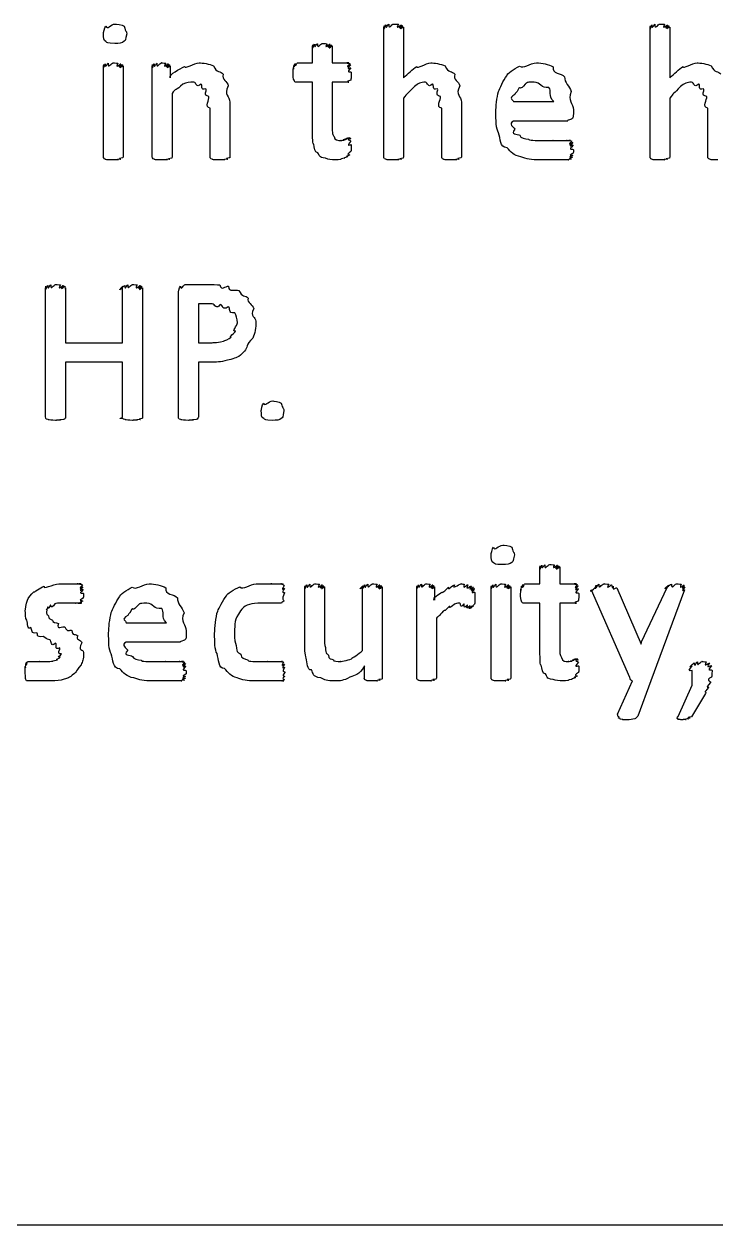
# Model space of a CAD drawing. Header units: millimetres. Extents: x 0 to 216, y 0 to 279.
# Drawn here: x 130.6 to 143.19, y 104.6 to 126.44 of the extents above; entities that cross this region are included whole.
import ezdxf

# ---------------------------------------------------------------- set-up
doc = ezdxf.new("R2010")
doc.units = ezdxf.units.MM
doc.layers.get('0').update_dxf_attribs({"linetype": 'CONTINUOUS'})

msp = doc.modelspace()

# ---------------------------------------------------------------- linework, layer by layer
at = {"color": 0}
for p, q in [((132.465, 126.258), (132.465, 126.258)), ((137.144, 124.021), (137.144, 126.38)), ((137.502, 126.38), (137.502, 125.459)), ((141.987, 124.021), (141.987, 126.38)), ((142.346, 126.38), (142.346, 125.459)), ((135.846, 125.729), (135.846, 126.038)), ((136.204, 126.038), (136.204, 125.729)), ((132.041, 124.021), (132.041, 125.674)), ((132.399, 125.674), (132.399, 124.021)), ((132.931, 124.021), (132.931, 125.674)), ((133.256, 125.674), (133.256, 125.454)), ((135.57, 125.729), (135.846, 125.729)), ((136.204, 125.729), (136.507, 125.729)), ((135.846, 125.377), (135.564, 125.377)), ((135.846, 124.484), (135.846, 125.377)), ((136.507, 125.377), (136.204, 125.377)), ((136.204, 125.377), (136.204, 124.605)), ((133.289, 125.173), (133.289, 124.021)), ((133.984, 124.021), (133.984, 124.908)), ((134.342, 125.013), (134.342, 124.021)), ((137.502, 125.084), (137.502, 124.021)), ((138.196, 124.021), (138.196, 124.908)), ((138.555, 125.013), (138.555, 124.021)), ((139.502, 125.024), (140.235, 125.024)), ((142.346, 125.084), (142.346, 124.021)), ((143.04, 124.021), (143.04, 124.908)), ((140.593, 124.875), (140.593, 124.815)), ((140.488, 124.671), (139.502, 124.671)), ((136.551, 124.236), (136.551, 124.236)), ((130.99, 119.29), (130.99, 121.638)), ((131.353, 121.638), (131.353, 120.64)), ((132.389, 120.64), (132.389, 121.638)), ((132.753, 121.638), (132.753, 119.29)), ((133.526, 121.699), (134.017, 121.699)), ((133.405, 119.29), (133.405, 121.561)), ((134.022, 121.346), (133.769, 121.346)), ((133.769, 121.346), (133.769, 120.64)), ((134.48, 121.004), (134.48, 121.004)), ((134.816, 121.032), (134.816, 121.032)), ((131.353, 120.64), (132.389, 120.64)), ((133.769, 120.64), (134.017, 120.64)), ((132.389, 120.288), (131.353, 120.288)), ((131.353, 120.288), (131.353, 119.284)), ((132.389, 119.284), (132.389, 120.288)), ((134.017, 120.288), (133.769, 120.288)), ((133.769, 120.288), (133.769, 119.295)), ((135.322, 119.406), (135.322, 119.406)), ((139.519, 116.785), (139.519, 116.785)), ((139.985, 116.255), (139.985, 116.564)), ((140.343, 116.564), (140.343, 116.255)), ((135.705, 115.214), (135.705, 116.2)), ((136.063, 116.2), (136.063, 115.313)), ((136.758, 115.043), (136.758, 116.2)), ((137.116, 116.2), (137.116, 114.547)), ((137.743, 114.547), (137.743, 116.2)), ((138.068, 116.2), (138.068, 115.958)), ((139.095, 114.547), (139.095, 116.2)), ((139.453, 116.2), (139.453, 114.547)), ((139.71, 116.255), (139.985, 116.255)), ((140.343, 116.255), (140.647, 116.255)), ((141.383, 116.184), (141.824, 115.159)), ((141.829, 115.203), (142.298, 116.189)), ((138.801, 116.018), (138.801, 116.018)), ((141.619, 114.552), (140.92, 116.14)), ((142.612, 116.145), (142, 114.492)), ((139.985, 115.903), (139.704, 115.903)), ((139.985, 115.01), (139.985, 115.903)), ((140.647, 115.903), (140.343, 115.903)), ((140.343, 115.903), (140.343, 115.131)), ((132.456, 115.55), (133.189, 115.55)), ((138.102, 115.632), (138.102, 114.547)), ((133.547, 115.401), (133.547, 115.34)), ((133.442, 115.197), (132.456, 115.197)), ((141.824, 115.159), (141.829, 115.203)), ((131.679, 115.01), (131.679, 115.01)), ((135.344, 114.646), (135.344, 114.646)), ((136.791, 114.547), (136.791, 114.767)), ((140.691, 114.762), (140.691, 114.762)), ((142.751, 114.414), (142.751, 114.679)), ((143.115, 114.679), (143.115, 114.679)), ((141.394, 113.885), (141.669, 114.492)), ((142, 114.492), (141.768, 113.852)), ((142.498, 113.847), (142.751, 114.414)), ((142.999, 114.265), (142.74, 113.841)), ((12.7, 104.599), (203.2, 104.599))]:
    msp.add_line(p, q, dxfattribs=at)
for points in [[(132.085, 126.396), (132.103, 126.317), (132.175, 126.435), (132.256, 126.435)], [(132.256, 126.435), (132.264, 126.435), (132.391, 126.421), (132.421, 126.396)], [(137.232, 126.43), (137.228, 126.317), (137.287, 126.435), (137.32, 126.435)], [(137.32, 126.435), (137.298, 126.435), (137.386, 126.432), (137.408, 126.43)], [(142.076, 126.43), (142.072, 126.317), (142.131, 126.435), (142.164, 126.435)], [(142.164, 126.435), (142.142, 126.435), (142.23, 126.432), (142.252, 126.43)], [(132.041, 126.258), (132.041, 126.266), (132.055, 126.37), (132.085, 126.396)], [(132.085, 126.115), (132.041, 126.129), (132.041, 126.188), (132.041, 126.258)], [(132.465, 126.258), (132.441, 126.133), (132.449, 126.146), (132.416, 126.121)], [(132.421, 126.396), (132.441, 126.27), (132.465, 126.328), (132.465, 126.258)], [(137.144, 126.38), (137.144, 126.287), (137.145, 126.394), (137.149, 126.402)], [(137.149, 126.402), (137.155, 126.303), (137.166, 126.414), (137.177, 126.419)], [(137.177, 126.419), (137.179, 126.314), (137.21, 126.43), (137.232, 126.43)], [(137.408, 126.43), (137.345, 126.314), (137.452, 126.425), (137.463, 126.419)], [(137.463, 126.419), (137.371, 126.303), (137.487, 126.409), (137.491, 126.402)], [(137.491, 126.402), (137.382, 126.292), (137.502, 126.391), (137.502, 126.38)], [(141.987, 126.38), (141.987, 126.287), (141.989, 126.394), (141.993, 126.402)], [(141.993, 126.402), (141.999, 126.303), (142.01, 126.414), (142.021, 126.419)], [(142.021, 126.419), (142.023, 126.314), (142.054, 126.43), (142.076, 126.43)], [(142.252, 126.43), (142.189, 126.314), (142.296, 126.425), (142.307, 126.419)], [(142.307, 126.419), (142.215, 126.303), (142.331, 126.409), (142.335, 126.402)], [(142.335, 126.402), (142.226, 126.292), (142.346, 126.391), (142.346, 126.38)], [(132.25, 126.082), (132.099, 126.082), (132.114, 126.093), (132.085, 126.115)], [(132.416, 126.121), (132.378, 126.082), (132.33, 126.082), (132.25, 126.082)], [(135.846, 126.038), (135.846, 125.939), (135.847, 126.046), (135.851, 126.055)], [(135.851, 126.055), (135.856, 125.953), (135.868, 126.067), (135.879, 126.071)], [(135.879, 126.071), (135.882, 125.961), (135.912, 126.077), (135.934, 126.077)], [(135.934, 126.077), (135.93, 125.964), (135.989, 126.082), (136.022, 126.082)], [(136.022, 126.082), (136, 126.082), (136.088, 126.08), (136.11, 126.077)], [(136.11, 126.077), (136.047, 125.961), (136.154, 126.074), (136.165, 126.071)], [(136.165, 126.071), (136.073, 125.953), (136.189, 126.062), (136.193, 126.055)], [(136.193, 126.055), (136.084, 125.939), (136.204, 126.041), (136.204, 126.038)], [(132.041, 125.674), (132.041, 125.582), (132.042, 125.688), (132.046, 125.696)], [(132.046, 125.696), (132.052, 125.597), (132.063, 125.709), (132.074, 125.713)], [(132.074, 125.713), (132.077, 125.608), (132.107, 125.724), (132.129, 125.724)], [(132.129, 125.724), (132.125, 125.611), (132.184, 125.729), (132.217, 125.729)], [(132.217, 125.729), (132.195, 125.729), (132.284, 125.727), (132.305, 125.724)], [(132.305, 125.724), (132.242, 125.608), (132.35, 125.72), (132.36, 125.713)], [(132.36, 125.713), (132.268, 125.597), (132.384, 125.703), (132.388, 125.696)], [(132.388, 125.696), (132.279, 125.582), (132.399, 125.681), (132.399, 125.674)], [(132.931, 125.674), (132.931, 125.582), (132.932, 125.688), (132.937, 125.696)], [(132.937, 125.696), (132.938, 125.597), (132.949, 125.709), (132.964, 125.713)], [(132.964, 125.713), (132.967, 125.608), (132.994, 125.724), (133.014, 125.724)], [(133.014, 125.724), (133.008, 125.611), (133.064, 125.729), (133.096, 125.729)], [(133.096, 125.729), (133.07, 125.729), (133.152, 125.727), (133.174, 125.724)], [(133.174, 125.724), (133.114, 125.608), (133.212, 125.72), (133.223, 125.713)], [(133.223, 125.713), (133.137, 125.597), (133.241, 125.703), (133.245, 125.696)], [(133.245, 125.696), (133.148, 125.582), (133.256, 125.681), (133.256, 125.674)], [(133.256, 125.454), (133.236, 125.523), (133.43, 125.619), (133.515, 125.663)], [(133.515, 125.663), (133.526, 125.611), (133.693, 125.729), (133.785, 125.729)], [(133.785, 125.729), (133.838, 125.729), (133.974, 125.71), (134.045, 125.674)], [(134.045, 125.674), (134.1, 125.538), (134.177, 125.587), (134.221, 125.525)], [(135.493, 125.553), (135.493, 125.527), (135.494, 125.614), (135.498, 125.636)], [(135.498, 125.636), (135.5, 125.571), (135.505, 125.676), (135.509, 125.691)], [(135.509, 125.691), (135.511, 125.6), (135.523, 125.714), (135.532, 125.718)], [(135.532, 125.718), (135.529, 125.611), (135.555, 125.729), (135.57, 125.729)], [(136.507, 125.729), (136.411, 125.729), (136.519, 125.725), (136.524, 125.718)], [(136.524, 125.718), (136.422, 125.6), (136.536, 125.705), (136.54, 125.691)], [(136.54, 125.691), (136.43, 125.571), (136.546, 125.658), (136.546, 125.636)], [(136.546, 125.636), (136.433, 125.527), (136.551, 125.586), (136.551, 125.553)], [(137.502, 125.459), (137.581, 125.523), (137.663, 125.619), (137.745, 125.663)], [(137.745, 125.663), (137.746, 125.611), (137.913, 125.729), (137.998, 125.729)], [(137.998, 125.729), (138.05, 125.729), (138.187, 125.71), (138.257, 125.674)], [(138.257, 125.674), (138.312, 125.538), (138.389, 125.587), (138.434, 125.525)], [(139.38, 125.493), (139.376, 125.531), (139.519, 125.627), (139.612, 125.669)], [(139.612, 125.669), (139.678, 125.611), (139.806, 125.729), (139.92, 125.729)], [(139.92, 125.729), (140.027, 125.729), (140.138, 125.705), (140.224, 125.658)], [(140.224, 125.658), (140.196, 125.52), (140.378, 125.553), (140.433, 125.476)], [(142.346, 125.459), (142.425, 125.523), (142.507, 125.619), (142.589, 125.663)], [(142.589, 125.663), (142.59, 125.611), (142.756, 125.729), (142.842, 125.729)], [(142.842, 125.729), (142.894, 125.729), (143.031, 125.71), (143.101, 125.674)], [(143.101, 125.674), (143.156, 125.538), (143.233, 125.587), (143.278, 125.525)], [(133.488, 125.344), (133.357, 125.218), (133.358, 125.268), (133.289, 125.173)], [(133.686, 125.377), (133.604, 125.377), (133.554, 125.366), (133.488, 125.344)], [(133.818, 125.344), (133.721, 125.258), (133.737, 125.377), (133.686, 125.377)], [(133.907, 125.256), (133.794, 125.218), (133.854, 125.324), (133.818, 125.344)], [(134.221, 125.525), (134.188, 125.417), (134.295, 125.395), (134.314, 125.311)], [(135.509, 125.415), (135.493, 125.432), (135.493, 125.49), (135.493, 125.553)], [(135.564, 125.377), (135.518, 125.377), (135.523, 125.389), (135.509, 125.415)], [(136.54, 125.415), (136.419, 125.377), (136.521, 125.377), (136.507, 125.377)], [(136.551, 125.553), (136.551, 125.432), (136.547, 125.444), (136.54, 125.415)], [(137.899, 125.377), (137.816, 125.377), (137.767, 125.35), (137.7, 125.3)], [(138.031, 125.344), (137.933, 125.258), (137.95, 125.377), (137.899, 125.377)], [(138.12, 125.256), (138.006, 125.218), (138.067, 125.324), (138.031, 125.344)], [(138.434, 125.525), (138.4, 125.417), (138.508, 125.395), (138.527, 125.311)], [(139.232, 125.211), (139.251, 125.258), (139.317, 125.415), (139.38, 125.493)], [(139.717, 125.344), (139.612, 125.218), (139.634, 125.3), (139.601, 125.266)], [(139.876, 125.377), (139.703, 125.377), (139.763, 125.366), (139.717, 125.344)], [(140.147, 125.283), (140.001, 125.258), (139.998, 125.377), (139.876, 125.377)], [(140.433, 125.476), (140.424, 125.366), (140.528, 125.308), (140.554, 125.206)], [(142.743, 125.377), (142.66, 125.377), (142.61, 125.35), (142.544, 125.3)], [(142.875, 125.344), (142.777, 125.258), (142.794, 125.377), (142.743, 125.377)], [(142.963, 125.256), (142.85, 125.218), (142.911, 125.324), (142.875, 125.344)], [(133.962, 125.118), (133.842, 125.141), (133.931, 125.218), (133.907, 125.256)], [(134.314, 125.311), (134.224, 125.134), (134.342, 125.13), (134.342, 125.013)], [(137.7, 125.3), (137.57, 125.159), (137.571, 125.18), (137.502, 125.084)], [(138.175, 125.118), (138.055, 125.141), (138.144, 125.218), (138.12, 125.256)], [(138.527, 125.311), (138.436, 125.134), (138.555, 125.13), (138.555, 125.013)], [(139.182, 124.842), (139.182, 124.92), (139.198, 125.101), (139.232, 125.211)], [(139.529, 125.156), (139.394, 125.071), (139.502, 125.071), (139.502, 125.024)], [(139.601, 125.266), (139.548, 125.156), (139.547, 125.2), (139.529, 125.156)], [(140.235, 125.024), (140.122, 125.134), (140.208, 125.22), (140.147, 125.283)], [(140.554, 125.206), (140.474, 125.042), (140.593, 124.992), (140.593, 124.875)], [(142.544, 125.3), (142.413, 125.159), (142.415, 125.18), (142.346, 125.084)], [(143.018, 125.118), (142.898, 125.141), (142.988, 125.218), (142.963, 125.256)], [(133.984, 124.908), (133.868, 124.916), (133.975, 125.065), (133.962, 125.118)], [(138.196, 124.908), (138.081, 124.916), (138.188, 125.065), (138.175, 125.118)], [(143.04, 124.908), (142.925, 124.916), (143.032, 125.065), (143.018, 125.118)], [(139.232, 124.456), (139.182, 124.52), (139.182, 124.695), (139.182, 124.842)], [(140.56, 124.704), (140.43, 124.671), (140.513, 124.671), (140.488, 124.671)], [(140.593, 124.815), (140.593, 124.715), (140.582, 124.726), (140.56, 124.704)], [(135.868, 124.252), (135.846, 124.222), (135.846, 124.395), (135.846, 124.484)], [(136.204, 124.605), (136.201, 124.413), (136.215, 124.437), (136.237, 124.39)], [(139.502, 124.671), (139.394, 124.616), (139.51, 124.567), (139.529, 124.522)], [(139.529, 124.522), (139.431, 124.413), (139.576, 124.445), (139.617, 124.412)], [(135.945, 124.092), (135.879, 124.094), (135.886, 124.189), (135.868, 124.252)], [(136.237, 124.39), (136.249, 124.318), (136.306, 124.318), (136.369, 124.318)], [(136.369, 124.318), (136.333, 124.318), (136.409, 124.32), (136.424, 124.324)], [(136.424, 124.324), (136.364, 124.329), (136.452, 124.336), (136.463, 124.34)], [(136.463, 124.34), (136.388, 124.34), (136.488, 124.353), (136.496, 124.357)], [(136.496, 124.357), (136.408, 124.351), (136.515, 124.368), (136.524, 124.368)], [(136.524, 124.368), (136.419, 124.351), (136.531, 124.365), (136.535, 124.362)], [(136.535, 124.362), (136.426, 124.347), (136.54, 124.357), (136.54, 124.346)], [(136.54, 124.346), (136.43, 124.329), (136.546, 124.325), (136.546, 124.307)], [(136.546, 124.307), (136.433, 124.175), (136.551, 124.265), (136.551, 124.236)], [(139.386, 124.186), (139.251, 124.186), (139.267, 124.349), (139.232, 124.456)], [(139.617, 124.412), (139.63, 124.351), (139.711, 124.358), (139.777, 124.34)], [(139.777, 124.34), (139.762, 124.318), (139.923, 124.318), (140.02, 124.318)], [(140.02, 124.318), (140.053, 124.318), (140.164, 124.318), (140.224, 124.318)], [(140.224, 124.318), (140.17, 124.318), (140.331, 124.318), (140.372, 124.318)], [(140.372, 124.318), (140.372, 124.318), (140.451, 124.318), (140.477, 124.318)], [(140.477, 124.318), (140.428, 124.318), (140.528, 124.318), (140.543, 124.318)], [(140.543, 124.318), (140.452, 124.318), (140.561, 124.314), (140.565, 124.307)], [(140.565, 124.307), (140.463, 124.189), (140.578, 124.293), (140.582, 124.28)], [(140.582, 124.28), (140.472, 124.164), (140.588, 124.252), (140.588, 124.23)], [(136.083, 123.993), (135.948, 124.006), (135.981, 124.048), (135.945, 124.092)], [(136.524, 124.054), (136.408, 124.012), (136.503, 124.032), (136.485, 124.021)], [(136.546, 124.12), (136.426, 124.038), (136.535, 124.068), (136.524, 124.054)], [(136.551, 124.236), (136.551, 124.098), (136.548, 124.149), (136.546, 124.12)], [(139.639, 124.021), (139.504, 124.038), (139.455, 124.112), (139.386, 124.186)], [(140.582, 124.043), (140.468, 124.006), (140.579, 124.021), (140.576, 124.01)], [(140.588, 124.087), (140.472, 124.032), (140.585, 124.056), (140.582, 124.043)], [(140.588, 124.23), (140.474, 124.12), (140.593, 124.181), (140.593, 124.147)], [(140.593, 124.147), (140.593, 124.065), (140.59, 124.105), (140.588, 124.087)], [(132.046, 123.999), (132.041, 123.994), (132.041, 124.012), (132.041, 124.021)], [(132.074, 123.977), (132.052, 123.98), (132.053, 123.99), (132.046, 123.999)], [(132.129, 123.965), (132.077, 123.968), (132.088, 123.972), (132.074, 123.977)], [(132.217, 123.965), (132.125, 123.965), (132.154, 123.965), (132.129, 123.965)], [(132.305, 123.965), (132.195, 123.965), (132.253, 123.965), (132.217, 123.965)], [(132.36, 123.977), (132.242, 123.968), (132.33, 123.968), (132.305, 123.965)], [(132.388, 123.999), (132.268, 123.98), (132.374, 123.983), (132.36, 123.977)], [(132.399, 124.021), (132.396, 123.994), (132.395, 124.006), (132.388, 123.999)], [(132.937, 123.999), (132.931, 123.994), (132.931, 124.012), (132.931, 124.021)], [(132.964, 123.977), (132.942, 123.98), (132.944, 123.99), (132.937, 123.999)], [(133.019, 123.965), (132.967, 123.968), (132.978, 123.972), (132.964, 123.977)], [(133.108, 123.965), (133.015, 123.965), (133.044, 123.965), (133.019, 123.965)], [(133.196, 123.965), (133.085, 123.965), (133.143, 123.965), (133.108, 123.965)], [(133.251, 123.977), (133.132, 123.968), (133.221, 123.968), (133.196, 123.965)], [(133.278, 123.993), (133.158, 123.98), (133.265, 123.983), (133.251, 123.977)], [(133.289, 124.021), (133.287, 123.99), (133.285, 124), (133.278, 123.993)], [(133.99, 123.993), (133.985, 123.99), (133.984, 124.01), (133.984, 124.021)], [(134.017, 123.977), (133.996, 123.98), (133.996, 123.989), (133.99, 123.993)], [(134.072, 123.965), (134.022, 123.968), (134.031, 123.972), (134.017, 123.977)], [(134.166, 123.965), (134.069, 123.965), (134.097, 123.965), (134.072, 123.965)], [(134.249, 123.965), (134.14, 123.965), (134.199, 123.965), (134.166, 123.965)], [(134.304, 123.977), (134.188, 123.968), (134.273, 123.968), (134.249, 123.965)], [(134.331, 123.999), (134.213, 123.98), (134.317, 123.983), (134.304, 123.977)], [(134.342, 124.021), (134.342, 123.994), (134.338, 124.006), (134.331, 123.999)], [(136.276, 123.965), (136.176, 123.965), (136.138, 123.974), (136.083, 123.993)], [(136.353, 123.971), (136.276, 123.965), (136.3, 123.965), (136.276, 123.965)], [(136.424, 123.993), (136.327, 123.977), (136.378, 123.978), (136.353, 123.971)], [(136.485, 124.021), (136.371, 123.99), (136.446, 124), (136.424, 123.993)], [(137.149, 123.993), (137.144, 123.99), (137.144, 124.01), (137.144, 124.021)], [(137.177, 123.977), (137.155, 123.98), (137.156, 123.989), (137.149, 123.993)], [(137.232, 123.965), (137.179, 123.968), (137.191, 123.972), (137.177, 123.977)], [(137.32, 123.965), (137.228, 123.965), (137.257, 123.965), (137.232, 123.965)], [(137.408, 123.965), (137.298, 123.965), (137.356, 123.965), (137.32, 123.965)], [(137.463, 123.977), (137.345, 123.968), (137.433, 123.968), (137.408, 123.965)], [(137.491, 123.993), (137.371, 123.98), (137.477, 123.983), (137.463, 123.977)], [(137.502, 124.021), (137.499, 123.99), (137.498, 124), (137.491, 123.993)], [(138.202, 123.993), (138.198, 123.99), (138.196, 124.01), (138.196, 124.021)], [(138.23, 123.977), (138.209, 123.98), (138.209, 123.989), (138.202, 123.993)], [(138.285, 123.965), (138.235, 123.968), (138.243, 123.972), (138.23, 123.977)], [(138.378, 123.965), (138.282, 123.965), (138.31, 123.965), (138.285, 123.965)], [(138.461, 123.965), (138.352, 123.965), (138.412, 123.965), (138.378, 123.965)], [(138.516, 123.977), (138.4, 123.968), (138.486, 123.968), (138.461, 123.965)], [(138.544, 123.999), (138.425, 123.98), (138.53, 123.983), (138.516, 123.977)], [(138.555, 124.021), (138.555, 123.994), (138.551, 124.006), (138.544, 123.999)], [(139.987, 123.965), (139.821, 123.965), (139.738, 123.983), (139.639, 124.021)], [(140.202, 123.965), (140.031, 123.965), (140.064, 123.965), (139.987, 123.965)], [(140.378, 123.965), (140.28, 123.965), (140.268, 123.965), (140.202, 123.965)], [(140.505, 123.965), (140.384, 123.965), (140.429, 123.965), (140.378, 123.965)], [(140.56, 123.977), (140.45, 123.965), (140.538, 123.965), (140.505, 123.965)], [(140.576, 124.01), (140.461, 123.983), (140.567, 123.988), (140.56, 123.977)], [(141.993, 123.993), (141.987, 123.99), (141.987, 124.01), (141.987, 124.021)], [(142.021, 123.977), (141.999, 123.98), (142, 123.989), (141.993, 123.993)], [(142.076, 123.965), (142.023, 123.968), (142.034, 123.972), (142.021, 123.977)], [(142.164, 123.965), (142.072, 123.965), (142.101, 123.965), (142.076, 123.965)], [(142.252, 123.965), (142.142, 123.965), (142.2, 123.965), (142.164, 123.965)], [(142.307, 123.977), (142.189, 123.968), (142.277, 123.968), (142.252, 123.965)], [(142.335, 123.993), (142.215, 123.98), (142.321, 123.983), (142.307, 123.977)], [(142.346, 124.021), (142.343, 123.99), (142.342, 124), (142.335, 123.993)], [(143.046, 123.993), (143.042, 123.99), (143.04, 124.01), (143.04, 124.021)], [(143.074, 123.977), (143.053, 123.98), (143.053, 123.989), (143.046, 123.993)], [(143.129, 123.965), (143.079, 123.968), (143.087, 123.972), (143.074, 123.977)], [(143.222, 123.965), (143.126, 123.965), (143.153, 123.965), (143.129, 123.965)], [(130.99, 121.638), (130.99, 121.551), (130.991, 121.657), (130.995, 121.666)], [(130.995, 121.666), (131, 121.567), (131.013, 121.678), (131.028, 121.682)], [(131.028, 121.682), (131.029, 121.573), (131.061, 121.689), (131.083, 121.693)], [(131.083, 121.693), (131.078, 121.58), (131.138, 121.699), (131.171, 121.699)], [(131.171, 121.699), (131.147, 121.699), (131.238, 121.696), (131.259, 121.693)], [(131.259, 121.693), (131.191, 121.573), (131.3, 121.685), (131.314, 121.682)], [(131.314, 121.682), (131.221, 121.567), (131.338, 121.672), (131.342, 121.666)], [(131.342, 121.666), (131.349, 121.551), (131.353, 121.649), (131.353, 121.638)], [(132.389, 121.638), (132.275, 121.551), (132.391, 121.657), (132.395, 121.666)], [(132.395, 121.666), (132.286, 121.567), (132.413, 121.678), (132.428, 121.682)], [(132.428, 121.682), (132.433, 121.573), (132.461, 121.689), (132.483, 121.693)], [(132.483, 121.693), (132.478, 121.58), (132.534, 121.699), (132.571, 121.699)], [(132.571, 121.699), (132.547, 121.699), (132.632, 121.696), (132.654, 121.693)], [(132.654, 121.693), (132.595, 121.573), (132.699, 121.685), (132.715, 121.682)], [(132.715, 121.682), (132.624, 121.567), (132.738, 121.672), (132.742, 121.666)], [(132.742, 121.666), (132.635, 121.551), (132.753, 121.649), (132.753, 121.638)], [(133.405, 121.561), (133.405, 121.536), (133.417, 121.643), (133.444, 121.666)], [(133.444, 121.666), (133.456, 121.58), (133.496, 121.699), (133.526, 121.699)], [(134.017, 121.699), (133.981, 121.699), (134.116, 121.696), (134.16, 121.693)], [(134.16, 121.693), (134.188, 121.573), (134.257, 121.679), (134.32, 121.666)], [(134.32, 121.666), (134.312, 121.544), (134.444, 121.624), (134.507, 121.588)], [(134.507, 121.588), (134.559, 121.47), (134.629, 121.506), (134.673, 121.451)], [(134.673, 121.451), (134.651, 121.364), (134.755, 121.336), (134.778, 121.263)], [(134.166, 121.335), (134.1, 121.227), (134.069, 121.346), (134.022, 121.346)], [(134.314, 121.291), (134.199, 121.216), (134.217, 121.331), (134.166, 121.335)], [(134.431, 121.186), (134.294, 121.17), (134.361, 121.269), (134.314, 121.291)], [(134.778, 121.263), (134.698, 121.103), (134.816, 121.116), (134.816, 121.032)], [(134.447, 120.855), (134.356, 120.831), (134.48, 120.952), (134.48, 121.004)], [(134.48, 121.004), (134.475, 121.073), (134.463, 121.138), (134.431, 121.186)], [(134.816, 121.032), (134.816, 120.905), (134.797, 120.814), (134.761, 120.723)], [(134.364, 120.74), (134.316, 120.74), (134.428, 120.811), (134.447, 120.855)], [(134.017, 120.64), (134.014, 120.64), (134.171, 120.649), (134.226, 120.668)], [(134.226, 120.668), (134.243, 120.676), (134.327, 120.709), (134.364, 120.74)], [(134.761, 120.723), (134.625, 120.603), (134.673, 120.552), (134.607, 120.486)], [(134.359, 120.337), (134.18, 120.288), (134.149, 120.288), (134.017, 120.288)], [(134.607, 120.486), (134.492, 120.356), (134.458, 120.373), (134.359, 120.337)], [(134.914, 119.406), (134.914, 119.417), (134.928, 119.521), (134.958, 119.543)], [(134.958, 119.543), (134.972, 119.464), (135.042, 119.582), (135.123, 119.582)], [(135.123, 119.582), (135.126, 119.582), (135.248, 119.568), (135.278, 119.543)], [(135.278, 119.543), (135.303, 119.417), (135.322, 119.475), (135.322, 119.406)], [(130.995, 119.262), (130.99, 119.258), (130.99, 119.279), (130.99, 119.29)], [(131.028, 119.246), (131, 119.243), (131.002, 119.254), (130.995, 119.262)], [(131.083, 119.235), (131.029, 119.236), (131.042, 119.242), (131.028, 119.246)], [(131.171, 119.229), (131.078, 119.229), (131.108, 119.231), (131.083, 119.235)], [(131.259, 119.235), (131.147, 119.229), (131.207, 119.229), (131.171, 119.229)], [(131.314, 119.246), (131.191, 119.236), (131.282, 119.237), (131.259, 119.235)], [(131.342, 119.262), (131.338, 119.243), (131.329, 119.248), (131.314, 119.246)], [(131.353, 119.284), (131.349, 119.258), (131.349, 119.269), (131.342, 119.262)], [(132.395, 119.262), (132.275, 119.258), (132.389, 119.276), (132.389, 119.284)], [(132.428, 119.246), (132.403, 119.243), (132.402, 119.254), (132.395, 119.262)], [(132.483, 119.235), (132.433, 119.236), (132.442, 119.242), (132.428, 119.246)], [(132.571, 119.229), (132.478, 119.229), (132.505, 119.231), (132.483, 119.235)], [(132.654, 119.235), (132.547, 119.229), (132.605, 119.229), (132.571, 119.229)], [(132.715, 119.246), (132.595, 119.236), (132.679, 119.237), (132.654, 119.235)], [(132.742, 119.262), (132.624, 119.243), (132.728, 119.248), (132.715, 119.246)], [(132.753, 119.29), (132.753, 119.258), (132.749, 119.269), (132.742, 119.262)], [(133.411, 119.262), (133.405, 119.258), (133.405, 119.279), (133.405, 119.29)], [(133.444, 119.246), (133.416, 119.243), (133.417, 119.254), (133.411, 119.262)], [(133.499, 119.235), (133.445, 119.236), (133.458, 119.242), (133.444, 119.246)], [(133.587, 119.229), (133.489, 119.229), (133.521, 119.231), (133.499, 119.235)], [(133.675, 119.235), (133.562, 119.229), (133.623, 119.229), (133.587, 119.229)], [(133.73, 119.246), (133.606, 119.236), (133.697, 119.237), (133.675, 119.235)], [(133.758, 119.268), (133.754, 119.247), (133.744, 119.253), (133.73, 119.246)], [(133.769, 119.295), (133.765, 119.262), (133.765, 119.275), (133.758, 119.268)], [(134.958, 119.262), (134.914, 119.276), (134.914, 119.335), (134.914, 119.406)], [(135.112, 119.229), (134.972, 119.229), (134.987, 119.24), (134.958, 119.262)], [(135.278, 119.262), (135.245, 119.229), (135.193, 119.229), (135.112, 119.229)], [(135.322, 119.406), (135.303, 119.276), (135.307, 119.287), (135.278, 119.262)], [(139.095, 116.785), (139.095, 116.792), (139.109, 116.896), (139.139, 116.923)], [(139.139, 116.923), (139.157, 116.842), (139.229, 116.961), (139.31, 116.961)], [(139.31, 116.961), (139.318, 116.961), (139.445, 116.947), (139.475, 116.923)], [(139.475, 116.923), (139.495, 116.796), (139.519, 116.853), (139.519, 116.785)], [(139.139, 116.641), (139.095, 116.655), (139.095, 116.714), (139.095, 116.785)], [(139.305, 116.608), (139.153, 116.608), (139.168, 116.619), (139.139, 116.641)], [(139.47, 116.647), (139.433, 116.608), (139.384, 116.608), (139.305, 116.608)], [(139.519, 116.785), (139.495, 116.659), (139.503, 116.672), (139.47, 116.647)], [(140.074, 116.603), (140.069, 116.49), (140.129, 116.608), (140.162, 116.608)], [(140.162, 116.608), (140.14, 116.608), (140.228, 116.605), (140.25, 116.603)], [(139.985, 116.564), (139.985, 116.465), (139.987, 116.572), (139.991, 116.581)], [(139.991, 116.581), (139.996, 116.479), (140.007, 116.593), (140.018, 116.597)], [(140.018, 116.597), (140.021, 116.487), (140.051, 116.603), (140.074, 116.603)], [(140.25, 116.603), (140.186, 116.487), (140.294, 116.6), (140.305, 116.597)], [(140.305, 116.597), (140.213, 116.479), (140.328, 116.587), (140.333, 116.581)], [(140.333, 116.581), (140.224, 116.465), (140.343, 116.567), (140.343, 116.564)], [(130.774, 116.112), (130.774, 116.086), (130.888, 116.191), (130.962, 116.217)], [(130.962, 116.217), (130.925, 116.137), (131.129, 116.255), (131.232, 116.255)], [(131.232, 116.255), (131.189, 116.255), (131.32, 116.255), (131.364, 116.255)], [(131.364, 116.255), (131.395, 116.255), (131.448, 116.255), (131.486, 116.255)], [(131.486, 116.255), (131.469, 116.255), (131.553, 116.255), (131.579, 116.255)], [(131.579, 116.255), (131.52, 116.255), (131.623, 116.255), (131.634, 116.255)], [(131.634, 116.255), (131.546, 116.255), (131.658, 116.25), (131.662, 116.239)], [(131.662, 116.239), (131.553, 116.115), (131.667, 116.214), (131.667, 116.2)], [(131.667, 116.2), (131.557, 116.09), (131.673, 116.173), (131.673, 116.151)], [(132.334, 116.018), (132.33, 116.057), (132.474, 116.153), (132.566, 116.195)], [(132.566, 116.195), (132.632, 116.137), (132.76, 116.255), (132.874, 116.255)], [(132.874, 116.255), (132.981, 116.255), (133.092, 116.231), (133.178, 116.184)], [(133.178, 116.184), (133.15, 116.046), (133.332, 116.079), (133.387, 116.002)], [(134.28, 116.041), (134.277, 116.068), (134.431, 116.167), (134.523, 116.2)], [(134.523, 116.2), (134.579, 116.137), (134.713, 116.255), (134.82, 116.255)], [(134.82, 116.255), (134.855, 116.255), (134.921, 116.255), (134.969, 116.255)], [(134.969, 116.255), (134.954, 116.255), (135.066, 116.255), (135.107, 116.255)], [(135.107, 116.255), (135.035, 116.255), (135.184, 116.255), (135.217, 116.255)], [(135.217, 116.255), (135.219, 116.255), (135.272, 116.255), (135.283, 116.255)], [(135.283, 116.255), (135.245, 116.255), (135.307, 116.255), (135.311, 116.255)], [(135.311, 116.255), (135.256, 116.255), (135.323, 116.246), (135.327, 116.228)], [(135.327, 116.228), (135.263, 116.104), (135.333, 116.195), (135.333, 116.173)], [(135.333, 116.173), (135.267, 116.06), (135.339, 116.123), (135.339, 116.09)], [(135.705, 116.2), (135.705, 116.108), (135.707, 116.214), (135.71, 116.222)], [(135.71, 116.222), (135.716, 116.123), (135.728, 116.235), (135.744, 116.239)], [(135.744, 116.239), (135.745, 116.134), (135.777, 116.25), (135.799, 116.25)], [(135.799, 116.25), (135.789, 116.137), (135.85, 116.255), (135.887, 116.255)], [(135.887, 116.255), (135.859, 116.255), (135.948, 116.253), (135.97, 116.25)], [(135.97, 116.25), (135.903, 116.134), (136.01, 116.246), (136.025, 116.239)], [(136.025, 116.239), (135.932, 116.123), (136.048, 116.229), (136.052, 116.222)], [(136.052, 116.222), (135.944, 116.112), (136.063, 116.211), (136.063, 116.2)], [(136.758, 116.2), (136.642, 116.108), (136.759, 116.214), (136.763, 116.222)], [(136.763, 116.222), (136.77, 116.123), (136.781, 116.235), (136.797, 116.239)], [(136.797, 116.239), (136.799, 116.134), (136.829, 116.25), (136.852, 116.25)], [(136.852, 116.25), (136.843, 116.137), (136.902, 116.255), (136.94, 116.255)], [(136.94, 116.255), (136.914, 116.255), (137.001, 116.253), (137.022, 116.25)], [(137.022, 116.25), (136.958, 116.134), (137.061, 116.246), (137.072, 116.239)], [(137.072, 116.239), (136.984, 116.123), (137.097, 116.229), (137.105, 116.222)], [(137.105, 116.222), (136.998, 116.108), (137.116, 116.207), (137.116, 116.2)], [(137.743, 116.2), (137.743, 116.108), (137.745, 116.214), (137.749, 116.222)], [(137.749, 116.222), (137.75, 116.123), (137.761, 116.235), (137.776, 116.239)], [(137.776, 116.239), (137.779, 116.134), (137.807, 116.25), (137.826, 116.25)], [(137.826, 116.25), (137.82, 116.137), (137.875, 116.255), (137.909, 116.255)], [(137.909, 116.255), (137.882, 116.255), (137.964, 116.253), (137.986, 116.25)], [(137.986, 116.25), (137.927, 116.134), (138.024, 116.246), (138.035, 116.239)], [(138.035, 116.239), (137.948, 116.123), (138.053, 116.229), (138.057, 116.222)], [(138.057, 116.222), (137.959, 116.108), (138.068, 116.207), (138.068, 116.2)], [(138.201, 116.107), (138.209, 116.075), (138.285, 116.173), (138.322, 116.195)], [(138.322, 116.195), (138.283, 116.119), (138.395, 116.231), (138.432, 116.239)], [(138.432, 116.239), (138.361, 116.137), (138.511, 116.255), (138.548, 116.255)], [(138.548, 116.255), (138.529, 116.255), (138.581, 116.253), (138.603, 116.25)], [(138.603, 116.25), (138.573, 116.134), (138.647, 116.246), (138.669, 116.239)], [(138.669, 116.239), (138.621, 116.119), (138.716, 116.224), (138.736, 116.217)], [(138.736, 116.217), (138.658, 116.104), (138.766, 116.202), (138.774, 116.195)], [(138.774, 116.195), (138.672, 116.09), (138.786, 116.18), (138.791, 116.173)], [(138.791, 116.173), (138.68, 116.079), (138.796, 116.162), (138.796, 116.151)], [(139.095, 116.2), (139.095, 116.108), (139.096, 116.214), (139.101, 116.222)], [(139.101, 116.222), (139.106, 116.123), (139.117, 116.235), (139.128, 116.239)], [(139.128, 116.239), (139.131, 116.134), (139.161, 116.25), (139.183, 116.25)], [(139.183, 116.25), (139.179, 116.137), (139.238, 116.255), (139.271, 116.255)], [(139.271, 116.255), (139.25, 116.255), (139.338, 116.253), (139.36, 116.25)], [(139.36, 116.25), (139.296, 116.134), (139.404, 116.246), (139.415, 116.239)], [(139.415, 116.239), (139.323, 116.123), (139.438, 116.229), (139.442, 116.222)], [(139.442, 116.222), (139.333, 116.108), (139.453, 116.207), (139.453, 116.2)], [(139.638, 116.162), (139.639, 116.097), (139.645, 116.202), (139.649, 116.217)], [(139.649, 116.217), (139.65, 116.126), (139.663, 116.24), (139.671, 116.245)], [(139.671, 116.245), (139.668, 116.137), (139.694, 116.255), (139.71, 116.255)], [(140.647, 116.255), (140.55, 116.255), (140.659, 116.251), (140.663, 116.245)], [(140.663, 116.245), (140.561, 116.126), (140.676, 116.231), (140.68, 116.217)], [(140.68, 116.217), (140.57, 116.097), (140.685, 116.184), (140.685, 116.162)], [(140.92, 116.14), (140.857, 116.086), (140.997, 116.185), (140.997, 116.2)], [(140.997, 116.2), (140.975, 116.115), (141, 116.225), (141.008, 116.233)], [(141.008, 116.233), (140.993, 116.13), (141.035, 116.246), (141.057, 116.25)], [(141.057, 116.25), (141.041, 116.137), (141.114, 116.255), (141.151, 116.255)], [(141.151, 116.255), (141.114, 116.255), (141.217, 116.253), (141.239, 116.25)], [(141.239, 116.25), (141.158, 116.134), (141.278, 116.246), (141.289, 116.239)], [(141.289, 116.239), (141.301, 116.123), (141.312, 116.228), (141.316, 116.217)], [(141.316, 116.217), (141.312, 116.104), (141.345, 116.198), (141.383, 116.184)], [(142.298, 116.189), (142.201, 116.119), (142.314, 116.229), (142.325, 116.233)], [(142.325, 116.233), (142.223, 116.13), (142.353, 116.246), (142.375, 116.25)], [(142.375, 116.25), (142.386, 116.137), (142.427, 116.255), (142.469, 116.255)], [(142.469, 116.255), (142.459, 116.255), (142.529, 116.253), (142.551, 116.25)], [(142.551, 116.25), (142.507, 116.13), (142.595, 116.24), (142.606, 116.233)], [(142.606, 116.233), (142.529, 116.115), (142.623, 116.214), (142.623, 116.2)], [(142.623, 116.2), (142.529, 116.086), (142.619, 116.167), (142.612, 116.145)], [(130.62, 115.776), (130.62, 115.766), (130.633, 115.903), (130.659, 115.958)], [(130.659, 115.958), (130.671, 115.998), (130.722, 116.068), (130.774, 116.112)], [(131.673, 115.997), (131.557, 115.943), (131.67, 115.955), (131.667, 115.941)], [(131.673, 116.151), (131.56, 116.049), (131.679, 116.108), (131.679, 116.079)], [(131.679, 116.079), (131.679, 115.991), (131.676, 116.021), (131.673, 115.997)], [(132.185, 115.737), (132.205, 115.784), (132.271, 115.941), (132.334, 116.018)], [(133.387, 116.002), (133.378, 115.892), (133.482, 115.834), (133.508, 115.732)], [(134.12, 115.759), (134.142, 115.804), (134.214, 115.966), (134.28, 116.041)], [(135.339, 116.09), (135.267, 115.958), (135.333, 115.97), (135.322, 115.941)], [(138.068, 115.958), (138.008, 116.002), (138.159, 116.07), (138.201, 116.107)], [(138.796, 116.151), (138.683, 116.057), (138.801, 116.123), (138.801, 116.101)], [(138.801, 116.101), (138.801, 116.016), (138.801, 116.054), (138.801, 116.018)], [(138.801, 116.018), (138.801, 115.947), (138.801, 115.958), (138.801, 115.936)], [(139.633, 116.079), (139.633, 116.053), (139.634, 116.14), (139.638, 116.162)], [(139.649, 115.941), (139.633, 115.958), (139.633, 116.016), (139.633, 116.079)], [(140.685, 116.162), (140.572, 116.053), (140.691, 116.112), (140.691, 116.079)], [(140.691, 116.079), (140.691, 115.958), (140.687, 115.97), (140.68, 115.941)], [(130.648, 115.594), (130.62, 115.63), (130.62, 115.705), (130.62, 115.776)], [(131.028, 115.836), (130.998, 115.729), (131.011, 115.812), (131.011, 115.798)], [(131.011, 115.798), (130.998, 115.667), (131.02, 115.71), (131.039, 115.677)], [(131.078, 115.87), (131.02, 115.755), (131.039, 115.85), (131.028, 115.836)], [(131.16, 115.892), (131.064, 115.773), (131.1, 115.88), (131.078, 115.87)], [(131.282, 115.903), (131.134, 115.903), (131.196, 115.898), (131.16, 115.892)], [(131.419, 115.903), (131.348, 115.903), (131.332, 115.903), (131.282, 115.903)], [(131.524, 115.903), (131.428, 115.903), (131.459, 115.903), (131.419, 115.903)], [(131.596, 115.903), (131.487, 115.903), (131.553, 115.903), (131.524, 115.903)], [(131.634, 115.903), (131.524, 115.903), (131.614, 115.903), (131.596, 115.903)], [(131.651, 115.908), (131.538, 115.903), (131.641, 115.903), (131.634, 115.903)], [(131.667, 115.941), (131.549, 115.914), (131.658, 115.915), (131.651, 115.908)], [(132.136, 115.368), (132.136, 115.447), (132.152, 115.627), (132.185, 115.737)], [(132.555, 115.792), (132.503, 115.682), (132.501, 115.726), (132.483, 115.682)], [(132.671, 115.87), (132.566, 115.744), (132.588, 115.825), (132.555, 115.792)], [(132.83, 115.903), (132.657, 115.903), (132.717, 115.892), (132.671, 115.87)], [(133.101, 115.809), (132.955, 115.784), (132.952, 115.903), (132.83, 115.903)], [(133.189, 115.55), (133.076, 115.66), (133.163, 115.746), (133.101, 115.809)], [(133.508, 115.732), (133.429, 115.568), (133.547, 115.518), (133.547, 115.401)], [(134.065, 115.351), (134.065, 115.462), (134.083, 115.649), (134.12, 115.759)], [(134.534, 115.765), (134.425, 115.601), (134.429, 115.54), (134.429, 115.368)], [(134.848, 115.903), (134.685, 115.903), (134.607, 115.856), (134.534, 115.765)], [(135.019, 115.903), (134.888, 115.903), (134.914, 115.903), (134.848, 115.903)], [(135.14, 115.903), (135.102, 115.903), (135.066, 115.903), (135.019, 115.903)], [(135.228, 115.903), (135.17, 115.903), (135.176, 115.903), (135.14, 115.903)], [(135.283, 115.903), (135.214, 115.903), (135.25, 115.903), (135.228, 115.903)], [(135.322, 115.941), (135.245, 115.903), (135.297, 115.903), (135.283, 115.903)], [(138.223, 115.759), (138.143, 115.656), (138.146, 115.684), (138.102, 115.632)], [(138.333, 115.842), (138.22, 115.726), (138.263, 115.795), (138.223, 115.759)], [(138.427, 115.886), (138.286, 115.766), (138.366, 115.864), (138.333, 115.842)], [(138.526, 115.903), (138.467, 115.903), (138.46, 115.897), (138.427, 115.886)], [(138.598, 115.892), (138.526, 115.784), (138.551, 115.903), (138.526, 115.903)], [(138.664, 115.875), (138.573, 115.773), (138.622, 115.888), (138.598, 115.892)], [(138.713, 115.859), (138.61, 115.762), (138.682, 115.871), (138.664, 115.875)], [(138.752, 115.853), (138.639, 115.751), (138.727, 115.854), (138.713, 115.859)], [(138.774, 115.859), (138.661, 115.751), (138.763, 115.853), (138.752, 115.853)], [(138.791, 115.886), (138.672, 115.762), (138.781, 115.866), (138.774, 115.859)], [(138.801, 115.936), (138.801, 115.903), (138.797, 115.897), (138.791, 115.886)], [(139.704, 115.903), (139.657, 115.903), (139.663, 115.915), (139.649, 115.941)], [(140.68, 115.941), (140.559, 115.903), (140.661, 115.903), (140.647, 115.903)], [(130.719, 115.462), (130.656, 115.409), (130.666, 115.542), (130.648, 115.594)], [(131.039, 115.677), (131.039, 115.605), (131.086, 115.619), (131.116, 115.594)], [(131.116, 115.594), (131.101, 115.557), (131.184, 115.551), (131.221, 115.533)], [(131.221, 115.533), (131.178, 115.402), (131.301, 115.495), (131.342, 115.473)], [(132.483, 115.682), (132.348, 115.597), (132.456, 115.597), (132.456, 115.55)], [(130.824, 115.368), (130.719, 115.336), (130.752, 115.425), (130.719, 115.462)], [(130.945, 115.296), (130.797, 115.285), (130.864, 115.342), (130.824, 115.368)], [(131.066, 115.241), (130.998, 115.244), (130.99, 115.277), (130.945, 115.296)], [(131.342, 115.473), (131.381, 115.363), (131.428, 115.431), (131.469, 115.407)], [(131.469, 115.407), (131.461, 115.31), (131.543, 115.349), (131.574, 115.313)], [(131.574, 115.313), (131.524, 115.241), (131.632, 115.237), (131.651, 115.186)], [(132.185, 114.982), (132.136, 115.045), (132.136, 115.22), (132.136, 115.368)], [(133.547, 115.34), (133.547, 115.241), (133.536, 115.252), (133.514, 115.23)], [(134.109, 114.988), (134.065, 115.045), (134.065, 115.215), (134.065, 115.351)], [(134.429, 115.368), (134.425, 115.222), (134.437, 115.203), (134.457, 115.136)], [(136.063, 115.313), (136.061, 115.186), (136.069, 115.153), (136.08, 115.098)], [(131.171, 115.175), (131.075, 115.09), (131.107, 115.222), (131.066, 115.241)], [(131.249, 115.092), (131.138, 115.043), (131.204, 115.153), (131.171, 115.175)], [(131.276, 114.982), (131.174, 114.979), (131.266, 115.062), (131.249, 115.092)], [(131.651, 115.186), (131.56, 115.024), (131.679, 115.079), (131.679, 115.01)], [(132.456, 115.197), (132.348, 115.142), (132.464, 115.092), (132.483, 115.048)], [(133.514, 115.23), (133.385, 115.197), (133.467, 115.197), (133.442, 115.197)], [(134.457, 115.136), (134.462, 114.977), (134.502, 115.021), (134.539, 114.977)], [(135.733, 114.905), (135.705, 114.969), (135.705, 115.092), (135.705, 115.214)], [(136.08, 115.098), (136.087, 114.961), (136.113, 115), (136.135, 114.96)], [(140.343, 115.131), (140.341, 114.94), (140.354, 114.963), (140.377, 114.916)], [(131.122, 114.85), (131.105, 114.855), (131.182, 114.866), (131.204, 114.877)], [(131.204, 114.877), (131.149, 114.877), (131.243, 114.902), (131.254, 114.922)], [(131.254, 114.922), (131.174, 114.913), (131.276, 114.96), (131.276, 114.982)], [(131.679, 115.01), (131.679, 114.869), (131.663, 114.85), (131.634, 114.784)], [(132.34, 114.712), (132.205, 114.712), (132.221, 114.875), (132.185, 114.982)], [(132.483, 115.048), (132.386, 114.94), (132.53, 114.971), (132.571, 114.938)], [(132.571, 114.938), (132.584, 114.877), (132.665, 114.884), (132.731, 114.866)], [(132.731, 114.866), (132.716, 114.844), (132.877, 114.844), (132.974, 114.844)], [(134.247, 114.718), (134.127, 114.715), (134.142, 114.88), (134.109, 114.988)], [(134.539, 114.977), (134.535, 114.888), (134.619, 114.899), (134.672, 114.877)], [(134.672, 114.877), (134.641, 114.844), (134.787, 114.844), (134.854, 114.844)], [(135.826, 114.69), (135.741, 114.686), (135.751, 114.824), (135.733, 114.905)], [(136.135, 114.96), (136.135, 114.884), (136.192, 114.894), (136.229, 114.872)], [(136.229, 114.872), (136.208, 114.844), (136.309, 114.844), (136.361, 114.844)], [(136.361, 114.844), (136.325, 114.844), (136.49, 114.861), (136.554, 114.894)], [(136.554, 114.894), (136.568, 114.91), (136.683, 114.977), (136.758, 115.043)], [(140.007, 114.778), (139.985, 114.748), (139.985, 114.922), (139.985, 115.01)], [(140.377, 114.916), (140.389, 114.844), (140.445, 114.844), (140.509, 114.844)], [(140.564, 114.85), (140.503, 114.855), (140.591, 114.862), (140.603, 114.866)], [(140.603, 114.866), (140.528, 114.866), (140.627, 114.879), (140.636, 114.883)], [(140.636, 114.883), (140.547, 114.877), (140.655, 114.894), (140.663, 114.894)], [(140.663, 114.894), (140.559, 114.877), (140.67, 114.891), (140.674, 114.888)], [(140.674, 114.888), (140.565, 114.873), (140.68, 114.883), (140.68, 114.872)], [(140.68, 114.872), (140.57, 114.855), (140.685, 114.851), (140.685, 114.833)], [(130.62, 114.751), (130.623, 114.686), (130.627, 114.791), (130.631, 114.806)], [(130.62, 114.668), (130.62, 114.642), (130.62, 114.729), (130.62, 114.751)], [(130.626, 114.536), (130.62, 114.554), (130.62, 114.613), (130.62, 114.668)], [(130.631, 114.806), (130.631, 114.715), (130.638, 114.829), (130.642, 114.833)], [(130.642, 114.833), (130.638, 114.726), (130.651, 114.844), (130.659, 114.844)], [(130.659, 114.844), (130.656, 114.844), (130.683, 114.844), (130.703, 114.844)], [(130.703, 114.844), (130.697, 114.844), (130.748, 114.844), (130.774, 114.844)], [(130.774, 114.844), (130.752, 114.844), (130.838, 114.844), (130.879, 114.844)], [(130.879, 114.844), (130.832, 114.844), (130.965, 114.844), (131.017, 114.844)], [(131.017, 114.844), (131.042, 114.844), (131.092, 114.846), (131.122, 114.85)], [(131.634, 114.784), (131.505, 114.624), (131.568, 114.668), (131.513, 114.624)], [(132.593, 114.547), (132.459, 114.565), (132.409, 114.638), (132.34, 114.712)], [(132.974, 114.844), (133.007, 114.844), (133.119, 114.844), (133.178, 114.844)], [(133.178, 114.844), (133.124, 114.844), (133.285, 114.844), (133.327, 114.844)], [(133.327, 114.844), (133.327, 114.844), (133.405, 114.844), (133.431, 114.844)], [(133.431, 114.844), (133.382, 114.844), (133.482, 114.844), (133.497, 114.844)], [(133.497, 114.844), (133.406, 114.844), (133.515, 114.84), (133.519, 114.833)], [(133.519, 114.833), (133.417, 114.715), (133.532, 114.82), (133.536, 114.806)], [(133.536, 114.806), (133.426, 114.69), (133.542, 114.778), (133.542, 114.756)], [(133.542, 114.756), (133.429, 114.646), (133.547, 114.706), (133.547, 114.674)], [(133.547, 114.674), (133.547, 114.591), (133.544, 114.631), (133.542, 114.613)], [(134.473, 114.547), (134.366, 114.569), (134.309, 114.643), (134.247, 114.718)], [(134.854, 114.844), (134.892, 114.844), (134.976, 114.844), (135.024, 114.844)], [(135.024, 114.844), (134.987, 114.844), (135.114, 114.844), (135.151, 114.844)], [(135.151, 114.844), (135.179, 114.844), (135.217, 114.844), (135.239, 114.844)], [(135.239, 114.844), (135.225, 114.844), (135.285, 114.844), (135.3, 114.844)], [(135.3, 114.844), (135.248, 114.844), (135.312, 114.84), (135.316, 114.833)], [(135.316, 114.833), (135.259, 114.712), (135.329, 114.813), (135.333, 114.795)], [(135.333, 114.795), (135.267, 114.679), (135.339, 114.759), (135.339, 114.734)], [(135.339, 114.734), (135.269, 114.627), (135.344, 114.679), (135.344, 114.646)], [(135.344, 114.646), (135.269, 114.565), (135.341, 114.591), (135.339, 114.569)], [(135.997, 114.547), (135.829, 114.565), (135.871, 114.631), (135.826, 114.69)], [(136.791, 114.767), (136.693, 114.58), (136.615, 114.602), (136.526, 114.558)], [(140.085, 114.618), (140.018, 114.62), (140.025, 114.715), (140.007, 114.778)], [(140.509, 114.844), (140.473, 114.844), (140.549, 114.846), (140.564, 114.85)], [(140.685, 114.646), (140.565, 114.565), (140.674, 114.594), (140.663, 114.58)], [(140.685, 114.833), (140.572, 114.701), (140.691, 114.791), (140.691, 114.762)], [(140.691, 114.762), (140.691, 114.624), (140.688, 114.675), (140.685, 114.646)], [(142.751, 114.679), (142.637, 114.653), (142.752, 114.745), (142.756, 114.767)], [(142.756, 114.767), (142.647, 114.697), (142.774, 114.806), (142.79, 114.817)], [(142.79, 114.817), (142.798, 114.719), (142.828, 114.835), (142.85, 114.839)], [(142.85, 114.839), (142.842, 114.726), (142.9, 114.844), (142.933, 114.844)], [(142.933, 114.844), (142.905, 114.844), (142.988, 114.842), (143.01, 114.839)], [(143.01, 114.839), (142.952, 114.719), (143.056, 114.828), (143.071, 114.817)], [(143.071, 114.817), (142.983, 114.697), (143.095, 114.789), (143.104, 114.767)], [(143.104, 114.767), (142.996, 114.653), (143.115, 114.715), (143.115, 114.679)], [(143.115, 114.679), (143.115, 114.572), (143.111, 114.594), (143.104, 114.558)], [(130.653, 114.492), (130.631, 114.492), (130.633, 114.505), (130.626, 114.536)], [(130.714, 114.492), (130.656, 114.492), (130.667, 114.492), (130.653, 114.492)], [(130.808, 114.492), (130.708, 114.492), (130.739, 114.492), (130.714, 114.492)], [(130.94, 114.492), (130.785, 114.492), (130.847, 114.492), (130.808, 114.492)], [(131.094, 114.492), (130.998, 114.492), (130.987, 114.492), (130.94, 114.492)], [(131.326, 114.525), (131.256, 114.492), (131.178, 114.492), (131.094, 114.492)], [(131.513, 114.624), (131.399, 114.536), (131.399, 114.547), (131.326, 114.525)], [(132.941, 114.492), (132.775, 114.492), (132.693, 114.51), (132.593, 114.547)], [(133.156, 114.492), (132.985, 114.492), (133.018, 114.492), (132.941, 114.492)], [(133.332, 114.492), (133.234, 114.492), (133.222, 114.492), (133.156, 114.492)], [(133.459, 114.492), (133.338, 114.492), (133.383, 114.492), (133.332, 114.492)], [(133.514, 114.502), (133.404, 114.492), (133.492, 114.492), (133.459, 114.492)], [(133.531, 114.536), (133.415, 114.51), (133.521, 114.513), (133.514, 114.502)], [(133.536, 114.569), (133.422, 114.531), (133.533, 114.547), (133.531, 114.536)], [(133.542, 114.613), (133.426, 114.558), (133.539, 114.583), (133.536, 114.569)], [(134.787, 114.492), (134.663, 114.492), (134.564, 114.51), (134.473, 114.547)], [(134.947, 114.492), (134.837, 114.492), (134.842, 114.492), (134.787, 114.492)], [(135.096, 114.492), (134.943, 114.492), (135.002, 114.492), (134.947, 114.492)], [(135.217, 114.492), (135.152, 114.492), (135.143, 114.492), (135.096, 114.492)], [(135.295, 114.492), (135.223, 114.492), (135.253, 114.492), (135.217, 114.492)], [(135.322, 114.492), (135.252, 114.492), (135.308, 114.492), (135.295, 114.492)], [(135.333, 114.513), (135.263, 114.492), (135.329, 114.492), (135.322, 114.492)], [(135.339, 114.569), (135.267, 114.52), (135.336, 114.528), (135.333, 114.513)], [(136.262, 114.492), (136.091, 114.492), (136.07, 114.51), (135.997, 114.547)], [(136.526, 114.558), (136.402, 114.492), (136.353, 114.492), (136.262, 114.492)], [(136.797, 114.525), (136.781, 114.52), (136.791, 114.538), (136.791, 114.547)], [(136.819, 114.502), (136.788, 114.505), (136.799, 114.516), (136.797, 114.525)], [(136.868, 114.492), (136.814, 114.494), (136.832, 114.499), (136.819, 114.502)], [(136.951, 114.492), (136.854, 114.492), (136.89, 114.492), (136.868, 114.492)], [(137.028, 114.492), (136.92, 114.492), (136.984, 114.492), (136.951, 114.492)], [(137.077, 114.502), (136.962, 114.494), (137.05, 114.494), (137.028, 114.492)], [(137.105, 114.525), (136.987, 114.505), (137.091, 114.51), (137.077, 114.502)], [(137.116, 114.547), (137.116, 114.52), (137.112, 114.531), (137.105, 114.525)], [(137.749, 114.525), (137.743, 114.52), (137.743, 114.538), (137.743, 114.547)], [(137.776, 114.502), (137.754, 114.505), (137.755, 114.516), (137.749, 114.525)], [(137.831, 114.492), (137.779, 114.494), (137.79, 114.499), (137.776, 114.502)], [(137.92, 114.492), (137.827, 114.492), (137.856, 114.492), (137.831, 114.492)], [(138.008, 114.492), (137.898, 114.492), (137.956, 114.492), (137.92, 114.492)], [(138.063, 114.502), (137.944, 114.494), (138.032, 114.494), (138.008, 114.492)], [(138.091, 114.525), (137.971, 114.505), (138.077, 114.51), (138.063, 114.502)], [(138.102, 114.547), (138.099, 114.52), (138.097, 114.531), (138.091, 114.525)], [(139.101, 114.525), (139.095, 114.52), (139.095, 114.538), (139.095, 114.547)], [(139.128, 114.502), (139.106, 114.505), (139.107, 114.516), (139.101, 114.525)], [(139.183, 114.492), (139.131, 114.494), (139.142, 114.499), (139.128, 114.502)], [(139.271, 114.492), (139.179, 114.492), (139.208, 114.492), (139.183, 114.492)], [(139.36, 114.492), (139.25, 114.492), (139.307, 114.492), (139.271, 114.492)], [(139.415, 114.502), (139.296, 114.494), (139.384, 114.494), (139.36, 114.492)], [(139.442, 114.525), (139.323, 114.505), (139.428, 114.51), (139.415, 114.502)], [(139.453, 114.547), (139.451, 114.52), (139.449, 114.531), (139.442, 114.525)], [(140.222, 114.519), (140.087, 114.531), (140.12, 114.574), (140.085, 114.618)], [(140.415, 114.492), (140.316, 114.492), (140.277, 114.5), (140.222, 114.519)], [(140.492, 114.497), (140.415, 114.492), (140.44, 114.492), (140.415, 114.492)], [(140.564, 114.519), (140.466, 114.502), (140.517, 114.504), (140.492, 114.497)], [(140.625, 114.547), (140.51, 114.516), (140.586, 114.526), (140.564, 114.519)], [(140.663, 114.58), (140.547, 114.538), (140.643, 114.558), (140.625, 114.547)], [(141.636, 114.513), (141.628, 114.516), (141.622, 114.537), (141.619, 114.552)], [(141.669, 114.492), (141.647, 114.494), (141.647, 114.502), (141.636, 114.513)], [(143.087, 114.464), (142.971, 114.323), (143.068, 114.401), (143.054, 114.37)], [(143.104, 114.558), (142.985, 114.502), (143.094, 114.493), (143.087, 114.464)], [(143.054, 114.37), (142.941, 114.26), (143.021, 114.303), (142.999, 114.265)], [(141.427, 113.841), (141.379, 113.834), (141.416, 113.867), (141.394, 113.885)], [(141.443, 113.808), (141.379, 113.808), (141.427, 113.827), (141.427, 113.841)], [(141.487, 113.792), (141.4, 113.794), (141.454, 113.801), (141.443, 113.808)], [(141.57, 113.786), (141.441, 113.786), (141.509, 113.789), (141.487, 113.792)], [(141.708, 113.803), (141.654, 113.786), (141.632, 113.786), (141.57, 113.786)], [(141.768, 113.852), (141.716, 113.808), (141.741, 113.814), (141.708, 113.803)], [(142.486, 113.819), (142.46, 113.816), (142.489, 113.836), (142.498, 113.847)], [(142.498, 113.803), (142.464, 113.801), (142.489, 113.812), (142.486, 113.819)], [(142.53, 113.792), (142.475, 113.79), (142.504, 113.796), (142.498, 113.803)], [(142.586, 113.786), (142.504, 113.786), (142.544, 113.789), (142.53, 113.792)], [(142.646, 113.792), (142.553, 113.786), (142.61, 113.786), (142.586, 113.786)], [(142.685, 113.803), (142.581, 113.79), (142.66, 113.792), (142.646, 113.792)], [(142.718, 113.819), (142.608, 113.801), (142.699, 113.807), (142.685, 113.803)], [(142.74, 113.841), (142.621, 113.816), (142.725, 113.827), (142.718, 113.819)]]:
    msp.add_open_spline(points, degree=3, dxfattribs=at)

doc.saveas('drawing.dxf')
